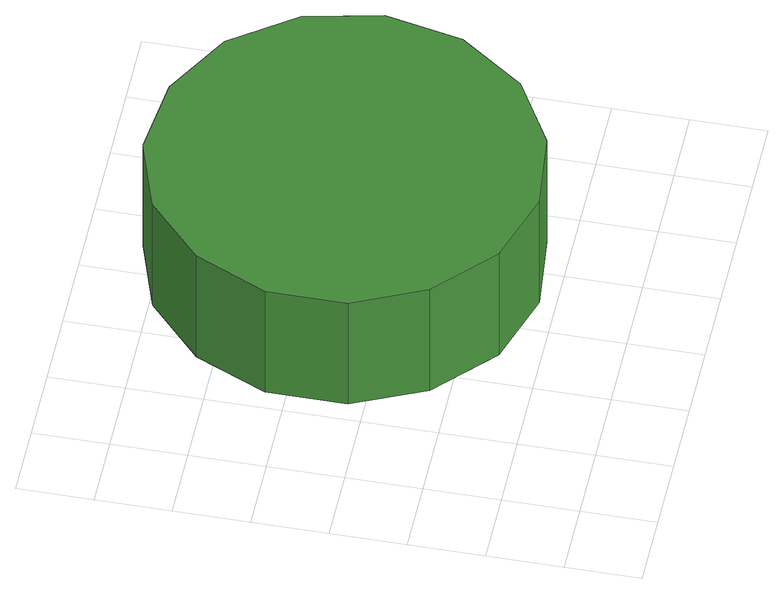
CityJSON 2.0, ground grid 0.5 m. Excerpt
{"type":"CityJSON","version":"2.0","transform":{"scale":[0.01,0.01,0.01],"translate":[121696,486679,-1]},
"CityObjects":{
"tree1":{"type":"SolitaryVegetationObject","attributes":{"function":"something"},"geometry":[{"type":"MultiSurface","lod":"1","boundaries":[[[0,1,2,3,4,5,6,7,8,9,10,11,12,13,14]],[[15,16,17,18,19,20,21,22,23,24,25,26,27,28,29]],[[0,29,28,1]],[[1,28,27,2]],[[2,27,26,3]],[[3,26,25,4]],[[4,25,24,5]],[[5,24,23,6]],[[6,23,22,7]],[[7,22,21,8]],[[8,21,20,9]],[[9,20,19,10]],[[10,19,18,11]],[[11,18,17,12]],[[12,17,16,13]],[[13,16,15,14]],[[14,15,29,0]]]}]},
"tree2":{"type":"SolitaryVegetationObject","attributes":{"function":"something"}},
"tree3":{"type":"SolitaryVegetationObject","attributes":{"function":"something"}},
"tree4":{"type":"SolitaryVegetationObject","attributes":{"function":"something"}}
},
"vertices":[
[316,188,171],[305,239,171],[274,282,171],[228,308,171],[175,314,171],[125,298,171],[86,262,171],[64,214,171],[64,161,171],[86,113,171],[125,77,171],[175,61,171],[228,67,171],[274,93,171],[305,136,171],[305,136,81],[274,93,81],[228,67,81],[175,61,81],[125,77,81],[86,113,81],[64,161,81],[64,214,81],[86,262,81],[125,298,81],[175,314,81],[228,308,81],[274,282,81],[305,239,81],[316,188,81]
]}
